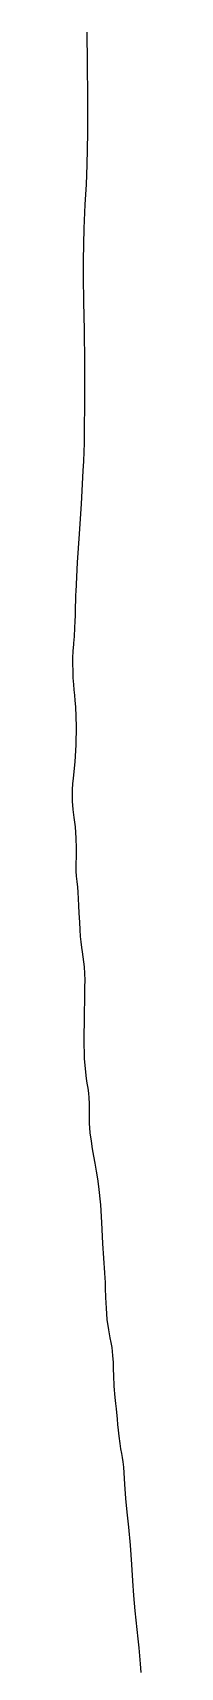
# Model space of a CAD drawing. Header units: inches. Extents: x 11258954 to 11313122, y 3645444 to 3695200.
# Drawn here: x 11283898 to 11283956, y 3692139 to 3693516 of the extents above; entities that cross this region are included whole.
import ezdxf

# ---------------------------------------------------------------- set-up
doc = ezdxf.new("R2010")
doc.units = ezdxf.units.IN
doc.header["$MEASUREMENT"] = 0
for name, color, linetype in [('CorporateLimit', 22, 'Continuous'), ('VotingPrecinct', 233, 'Continuous'), ('Ward', 133, 'Continuous')]:
    doc.layers.add(name, color=color, linetype=linetype)

msp = doc.modelspace()

# ---------------------------------------------------------------- linework, layer by layer
at = {"layer": 'CorporateLimit'}
msp.add_polyline3d([(11283910.594, 3693516.3125, 0), (11283910.9065, 3693490.3125, 0), (11283911.1565, 3693460.9375, 0), (11283911.125, 3693431.3125, 0), (11283910.594, 3693404.5, 0), (11283909.875, 3693387.9375, 0), (11283908.969, 3693371.125, 0), (11283908.094, 3693350.9375, 0), (11283907.4065, 3693324.125, 0), (11283907.3125, 3693312.25, 0), (11283907.375, 3693303.1875, 0), (11283907.594, 3693295.8125, 0), (11283907.8125, 3693289.0625, 0), (11283908.344, 3693265.1875, 0), (11283908.5315, 3693237.8125, 0), (11283908.5315, 3693208, 0), (11283908.4065, 3693177.0625, 0), (11283908.1565, 3693170, 0), (11283907.875, 3693162.6875, 0), (11283907.594, 3693155, 0), (11283907.219, 3693146.6875, 0), (11283905.719, 3693119.0625, 0), (11283904.0315, 3693093.6875, 0), (11283902.469, 3693069.4375, 0), (11283901.219, 3693045.25, 0), (11283901.094, 3693042.3125, 0), (11283901, 3693039.3125, 0), (11283900.9065, 3693036.3125, 0), (11283900.8125, 3693033.4375, 0), (11283900.719, 3693029.125, 0), (11283900.594, 3693024.8125, 0), (11283900.4375, 3693020.125, 0), (11283900.219, 3693014.625, 0), (11283899.7815, 3693007.125, 0), (11283899.344, 3693001.5, 0), (11283899.2815, 3693000.625, 0), (11283898.875, 3692994.8125, 0), (11283898.594, 3692989.25, 0), (11283898.5315, 3692984, 0), (11283898.625, 3692978.3125, 0), (11283898.844, 3692972.5, 0), (11283899.219, 3692966.8125, 0), (11283899.625, 3692962.3125, 0), (11283900.094, 3692957.8125, 0), (11283900.5625, 3692953.1875, 0), (11283901, 3692948, 0), (11283901.6875, 3692931.3125, 0), (11283901.344, 3692916.0625, 0), (11283900.3125, 3692901.6875, 0), (11283899, 3692887.8125, 0), (11283898.594, 3692883.1875, 0), (11283898.3125, 3692878.3125, 0), (11283898.1565, 3692873.375, 0), (11283898.219, 3692868.625, 0), (11283898.7815, 3692861.5625, 0), (11283899.6875, 3692854.625, 0), (11283900.6875, 3692846.875, 0), (11283901.4065, 3692837.375, 0), (11283901.594, 3692828.875, 0), (11283901.469, 3692821.8125, 0), (11283901.3125, 3692815.625, 0), (11283901.4065, 3692809.5625, 0), (11283901.6875, 3692805.3125, 0), (11283902.125, 3692800.8125, 0), (11283902.594, 3692796.1875, 0), (11283903, 3692791.8125, 0), (11283903.375, 3692786.125, 0), (11283903.625, 3692780.5, 0), (11283903.844, 3692774.25, 0), (11283904.219, 3692766.5625, 0), (11283904.594, 3692760.0625, 0), (11283905, 3692754.625, 0), (11283905.4375, 3692749.9375, 0), (11283906, 3692745.375, 0), (11283906.5625, 3692741.5625, 0), (11283907.1565, 3692737.4375, 0), (11283907.75, 3692733.1875, 0), (11283908.219, 3692729, 0), (11283908.594, 3692723.3125, 0), (11283908.719, 3692717.75, 0), (11283908.6875, 3692711.9375, 0), (11283908.594, 3692705.5625, 0), (11283908.219, 3692686.125, 0), (11283907.9375, 3692668.3125, 0), (11283908.344, 3692651.5, 0), (11283910, 3692634.9375, 0), (11283910.625, 3692630.9375, 0), (11283911.25, 3692626.75, 0), (11283911.8125, 3692622.625, 0), (11283912.219, 3692618.5625, 0), (11283912.4375, 3692613.6875, 0), (11283912.4375, 3692608.8125, 0), (11283912.4375, 3692603.5, 0), (11283912.594, 3692597.375, 0), (11283913.1565, 3692589.1875, 0), (11283914.0315, 3692582.1875, 0), (11283915.0625, 3692575.75, 0), (11283916.219, 3692569.5625, 0), (11283917.344, 3692563.4375, 0), (11283918.469, 3692556.9375, 0), (11283919.5, 3692550.3125, 0), (11283920.4065, 3692543.9375, 0), (11283922.0315, 3692528.4375, 0), (11283922.875, 3692513.6875, 0), (11283923.75, 3692495.9375, 0), (11283925.4065, 3692471.3125, 0), (11283925.719, 3692466.8125, 0), (11283925.9065, 3692463.4375, 0), (11283925.969, 3692460.75, 0), (11283926, 3692458.3125, 0), (11283926.1875, 3692450.5, 0), (11283926.6565, 3692441.4375, 0), (11283927.4375, 3692431.9375, 0), (11283928.625, 3692423.125, 0), (11283929.25, 3692419.75, 0), (11283929.969, 3692416.3125, 0), (11283930.6875, 3692412.625, 0), (11283931.4065, 3692408.3125, 0), (11283932.219, 3692401.5, 0), (11283932.594, 3692395.5625, 0), (11283932.719, 3692390.0625, 0), (11283932.8125, 3692384.6875, 0), (11283933.3125, 3692375.6875, 0), (11283934.1565, 3692366.1875, 0), (11283934.6695, 3692361.0185, 0), (11283935.094, 3692356.75, 0), (11283936, 3692347.875, 0), (11283936.4065, 3692343.375, 0), (11283936.844, 3692338.75, 0), (11283937.4375, 3692333.625, 0), (11283938.219, 3692327.5, 0), (11283938.9375, 3692322.875, 0), (11283939.625, 3692319, 0), (11283940.2815, 3692315.5, 0), (11283940.8125, 3692312.0625, 0), (11283941.3125, 3692307.5625, 0), (11283941.6565, 3692302.75, 0), (11283941.9375, 3692297.875, 0), (11283942.219, 3692293.0625, 0), (11283943.125, 3692281.0625, 0), (11283944.25, 3692269.5625, 0), (11283945.5, 3692257, 0), (11283946.8125, 3692241.875, 0), (11283948, 3692225.4375, 0), (11283948.875, 3692211.75, 0), (11283949.719, 3692199.25, 0), (11283950.8125, 3692186.4375, 0), (11283951.625, 3692178.625, 0), (11283952.5, 3692170.6875, 0), (11283953.4065, 3692162.75, 0), (11283954.219, 3692155.25, 0), (11283954.875, 3692148.625, 0), (11283955.469, 3692141.875, 0), (11283955.9375, 3692134.4375, 0)], dxfattribs=at)
at = {"layer": 'VotingPrecinct'}
msp.add_polyline3d([(11283910.594, 3693516.3125, 0), (11283910.9065, 3693490.3125, 0), (11283911.1565, 3693460.9375, 0), (11283911.125, 3693431.3125, 0), (11283910.594, 3693404.5, 0), (11283909.875, 3693387.9375, 0), (11283908.969, 3693371.125, 0), (11283908.094, 3693350.9375, 0), (11283907.4065, 3693324.125, 0), (11283907.3125, 3693312.25, 0), (11283907.375, 3693303.1875, 0), (11283907.594, 3693295.8125, 0), (11283907.8125, 3693289.0625, 0), (11283908.344, 3693265.1875, 0), (11283908.5315, 3693237.8125, 0), (11283908.5315, 3693208, 0), (11283908.4065, 3693177.0625, 0), (11283908.1565, 3693170, 0), (11283907.875, 3693162.6875, 0), (11283907.594, 3693155, 0), (11283907.219, 3693146.6875, 0), (11283905.719, 3693119.0625, 0), (11283904.0315, 3693093.6875, 0), (11283902.469, 3693069.4375, 0), (11283901.219, 3693045.25, 0), (11283901.094, 3693042.3125, 0), (11283901, 3693039.3125, 0), (11283900.9065, 3693036.3125, 0), (11283900.8125, 3693033.4375, 0), (11283900.719, 3693029.125, 0), (11283900.594, 3693024.8125, 0), (11283900.4375, 3693020.125, 0), (11283900.219, 3693014.625, 0), (11283899.7815, 3693007.125, 0), (11283899.344, 3693001.5, 0), (11283899.2815, 3693000.625, 0), (11283898.875, 3692994.8125, 0), (11283898.594, 3692989.25, 0), (11283898.5315, 3692984, 0), (11283898.625, 3692978.3125, 0), (11283898.844, 3692972.5, 0), (11283899.219, 3692966.8125, 0), (11283899.625, 3692962.3125, 0), (11283900.094, 3692957.8125, 0), (11283900.5625, 3692953.1875, 0), (11283901, 3692948, 0), (11283901.6875, 3692931.3125, 0), (11283901.344, 3692916.0625, 0), (11283900.3125, 3692901.6875, 0), (11283899, 3692887.8125, 0), (11283898.594, 3692883.1875, 0), (11283898.3125, 3692878.3125, 0), (11283898.1565, 3692873.375, 0), (11283898.219, 3692868.625, 0), (11283898.7815, 3692861.5625, 0), (11283899.6875, 3692854.625, 0), (11283900.6875, 3692846.875, 0), (11283901.4065, 3692837.375, 0), (11283901.594, 3692828.875, 0), (11283901.469, 3692821.8125, 0), (11283901.3125, 3692815.625, 0), (11283901.4065, 3692809.5625, 0), (11283901.6875, 3692805.3125, 0), (11283902.125, 3692800.8125, 0), (11283902.594, 3692796.1875, 0), (11283903, 3692791.8125, 0), (11283903.375, 3692786.125, 0), (11283903.625, 3692780.5, 0), (11283903.844, 3692774.25, 0), (11283904.219, 3692766.5625, 0), (11283904.594, 3692760.0625, 0), (11283905, 3692754.625, 0), (11283905.4375, 3692749.9375, 0), (11283906, 3692745.375, 0), (11283906.5625, 3692741.5625, 0), (11283907.1565, 3692737.4375, 0), (11283907.75, 3692733.1875, 0), (11283908.219, 3692729, 0), (11283908.594, 3692723.3125, 0), (11283908.719, 3692717.75, 0), (11283908.6875, 3692711.9375, 0), (11283908.594, 3692705.5625, 0), (11283908.219, 3692686.125, 0), (11283907.9375, 3692668.3125, 0), (11283908.344, 3692651.5, 0), (11283910, 3692634.9375, 0), (11283910.625, 3692630.9375, 0), (11283911.25, 3692626.75, 0), (11283911.8125, 3692622.625, 0), (11283912.219, 3692618.5625, 0), (11283912.4375, 3692613.6875, 0), (11283912.4375, 3692608.8125, 0), (11283912.4375, 3692603.5, 0), (11283912.594, 3692597.375, 0), (11283913.1565, 3692589.1875, 0), (11283914.0315, 3692582.1875, 0), (11283915.0625, 3692575.75, 0), (11283916.219, 3692569.5625, 0), (11283917.344, 3692563.4375, 0), (11283918.469, 3692556.9375, 0), (11283919.5, 3692550.3125, 0), (11283920.4065, 3692543.9375, 0), (11283922.0315, 3692528.4375, 0), (11283922.875, 3692513.6875, 0), (11283923.75, 3692495.9375, 0), (11283925.4065, 3692471.3125, 0), (11283925.719, 3692466.8125, 0), (11283925.9065, 3692463.4375, 0), (11283925.969, 3692460.75, 0), (11283926, 3692458.3125, 0), (11283926.1875, 3692450.5, 0), (11283926.6565, 3692441.4375, 0), (11283927.4375, 3692431.9375, 0), (11283928.625, 3692423.125, 0), (11283929.25, 3692419.75, 0), (11283929.969, 3692416.3125, 0), (11283930.6875, 3692412.625, 0), (11283931.4065, 3692408.3125, 0), (11283932.219, 3692401.5, 0), (11283932.594, 3692395.5625, 0), (11283932.719, 3692390.0625, 0), (11283932.8125, 3692384.6875, 0), (11283933.3125, 3692375.6875, 0), (11283934.1565, 3692366.1875, 0), (11283934.6695, 3692361.0185, 0), (11283935.094, 3692356.75, 0), (11283936, 3692347.875, 0), (11283936.4065, 3692343.375, 0), (11283936.844, 3692338.75, 0), (11283937.4375, 3692333.625, 0), (11283938.219, 3692327.5, 0), (11283938.9375, 3692322.875, 0), (11283939.625, 3692319, 0), (11283940.2815, 3692315.5, 0), (11283940.8125, 3692312.0625, 0), (11283941.3125, 3692307.5625, 0), (11283941.6565, 3692302.75, 0), (11283941.9375, 3692297.875, 0), (11283942.219, 3692293.0625, 0), (11283943.125, 3692281.0625, 0), (11283944.25, 3692269.5625, 0), (11283945.5, 3692257, 0), (11283946.8125, 3692241.875, 0), (11283948, 3692225.4375, 0), (11283948.875, 3692211.75, 0), (11283949.719, 3692199.25, 0), (11283950.8125, 3692186.4375, 0), (11283951.625, 3692178.625, 0), (11283952.5, 3692170.6875, 0), (11283953.4065, 3692162.75, 0), (11283954.219, 3692155.25, 0), (11283954.875, 3692148.625, 0), (11283955.469, 3692141.875, 0), (11283955.9375, 3692134.4375, 0)], dxfattribs=at)
at = {"layer": 'Ward'}
msp.add_polyline3d([(11283910.594, 3693516.3125, 0), (11283910.9065, 3693490.3125, 0), (11283911.1565, 3693460.9375, 0), (11283911.125, 3693431.3125, 0), (11283910.594, 3693404.5, 0), (11283909.875, 3693387.9375, 0), (11283908.969, 3693371.125, 0), (11283908.094, 3693350.9375, 0), (11283907.4065, 3693324.125, 0), (11283907.3125, 3693312.25, 0), (11283907.375, 3693303.1875, 0), (11283907.594, 3693295.8125, 0), (11283907.8125, 3693289.0625, 0), (11283908.344, 3693265.1875, 0), (11283908.5315, 3693237.8125, 0), (11283908.5315, 3693208, 0), (11283908.4065, 3693177.0625, 0), (11283908.1565, 3693170, 0), (11283907.875, 3693162.6875, 0), (11283907.594, 3693155, 0), (11283907.219, 3693146.6875, 0), (11283905.719, 3693119.0625, 0), (11283904.0315, 3693093.6875, 0), (11283902.469, 3693069.4375, 0), (11283901.219, 3693045.25, 0), (11283901.094, 3693042.3125, 0), (11283901, 3693039.3125, 0), (11283900.9065, 3693036.3125, 0), (11283900.8125, 3693033.4375, 0), (11283900.719, 3693029.125, 0), (11283900.594, 3693024.8125, 0), (11283900.4375, 3693020.125, 0), (11283900.219, 3693014.625, 0), (11283899.7815, 3693007.125, 0), (11283899.344, 3693001.5, 0), (11283899.2815, 3693000.625, 0), (11283898.875, 3692994.8125, 0), (11283898.594, 3692989.25, 0), (11283898.5315, 3692984, 0), (11283898.625, 3692978.3125, 0), (11283898.844, 3692972.5, 0), (11283899.219, 3692966.8125, 0), (11283899.625, 3692962.3125, 0), (11283900.094, 3692957.8125, 0), (11283900.5625, 3692953.1875, 0), (11283901, 3692948, 0), (11283901.6875, 3692931.3125, 0), (11283901.344, 3692916.0625, 0), (11283900.3125, 3692901.6875, 0), (11283899, 3692887.8125, 0), (11283898.594, 3692883.1875, 0), (11283898.3125, 3692878.3125, 0), (11283898.1565, 3692873.375, 0), (11283898.219, 3692868.625, 0), (11283898.7815, 3692861.5625, 0), (11283899.6875, 3692854.625, 0), (11283900.6875, 3692846.875, 0), (11283901.4065, 3692837.375, 0), (11283901.594, 3692828.875, 0), (11283901.469, 3692821.8125, 0), (11283901.3125, 3692815.625, 0), (11283901.4065, 3692809.5625, 0), (11283901.6875, 3692805.3125, 0), (11283902.125, 3692800.8125, 0), (11283902.594, 3692796.1875, 0), (11283903, 3692791.8125, 0), (11283903.375, 3692786.125, 0), (11283903.625, 3692780.5, 0), (11283903.844, 3692774.25, 0), (11283904.219, 3692766.5625, 0), (11283904.594, 3692760.0625, 0), (11283905, 3692754.625, 0), (11283905.4375, 3692749.9375, 0), (11283906, 3692745.375, 0), (11283906.5625, 3692741.5625, 0), (11283907.1565, 3692737.4375, 0), (11283907.75, 3692733.1875, 0), (11283908.219, 3692729, 0), (11283908.594, 3692723.3125, 0), (11283908.719, 3692717.75, 0), (11283908.6875, 3692711.9375, 0), (11283908.594, 3692705.5625, 0), (11283908.219, 3692686.125, 0), (11283907.9375, 3692668.3125, 0), (11283908.344, 3692651.5, 0), (11283910, 3692634.9375, 0), (11283910.625, 3692630.9375, 0), (11283911.25, 3692626.75, 0), (11283911.8125, 3692622.625, 0), (11283912.219, 3692618.5625, 0), (11283912.4375, 3692613.6875, 0), (11283912.4375, 3692608.8125, 0), (11283912.4375, 3692603.5, 0), (11283912.594, 3692597.375, 0), (11283913.1565, 3692589.1875, 0), (11283914.0315, 3692582.1875, 0), (11283915.0625, 3692575.75, 0), (11283916.219, 3692569.5625, 0), (11283917.344, 3692563.4375, 0), (11283918.469, 3692556.9375, 0), (11283919.5, 3692550.3125, 0), (11283920.4065, 3692543.9375, 0), (11283922.0315, 3692528.4375, 0), (11283922.875, 3692513.6875, 0), (11283923.75, 3692495.9375, 0), (11283925.4065, 3692471.3125, 0), (11283925.719, 3692466.8125, 0), (11283925.9065, 3692463.4375, 0), (11283925.969, 3692460.75, 0), (11283926, 3692458.3125, 0), (11283926.1875, 3692450.5, 0), (11283926.6565, 3692441.4375, 0), (11283927.4375, 3692431.9375, 0), (11283928.625, 3692423.125, 0), (11283929.25, 3692419.75, 0), (11283929.969, 3692416.3125, 0), (11283930.6875, 3692412.625, 0), (11283931.4065, 3692408.3125, 0), (11283932.219, 3692401.5, 0), (11283932.594, 3692395.5625, 0), (11283932.719, 3692390.0625, 0), (11283932.8125, 3692384.6875, 0), (11283933.3125, 3692375.6875, 0), (11283934.1565, 3692366.1875, 0), (11283934.6695, 3692361.0185, 0), (11283935.094, 3692356.75, 0), (11283936, 3692347.875, 0), (11283936.4065, 3692343.375, 0), (11283936.844, 3692338.75, 0), (11283937.4375, 3692333.625, 0), (11283938.219, 3692327.5, 0), (11283938.9375, 3692322.875, 0), (11283939.625, 3692319, 0), (11283940.2815, 3692315.5, 0), (11283940.8125, 3692312.0625, 0), (11283941.3125, 3692307.5625, 0), (11283941.6565, 3692302.75, 0), (11283941.9375, 3692297.875, 0), (11283942.219, 3692293.0625, 0), (11283943.125, 3692281.0625, 0), (11283944.25, 3692269.5625, 0), (11283945.5, 3692257, 0), (11283946.8125, 3692241.875, 0), (11283948, 3692225.4375, 0), (11283948.875, 3692211.75, 0), (11283949.719, 3692199.25, 0), (11283950.8125, 3692186.4375, 0), (11283951.625, 3692178.625, 0), (11283952.5, 3692170.6875, 0), (11283953.4065, 3692162.75, 0), (11283954.219, 3692155.25, 0), (11283954.875, 3692148.625, 0), (11283955.469, 3692141.875, 0), (11283955.9375, 3692134.4375, 0)], dxfattribs=at)

doc.saveas('drawing.dxf')
